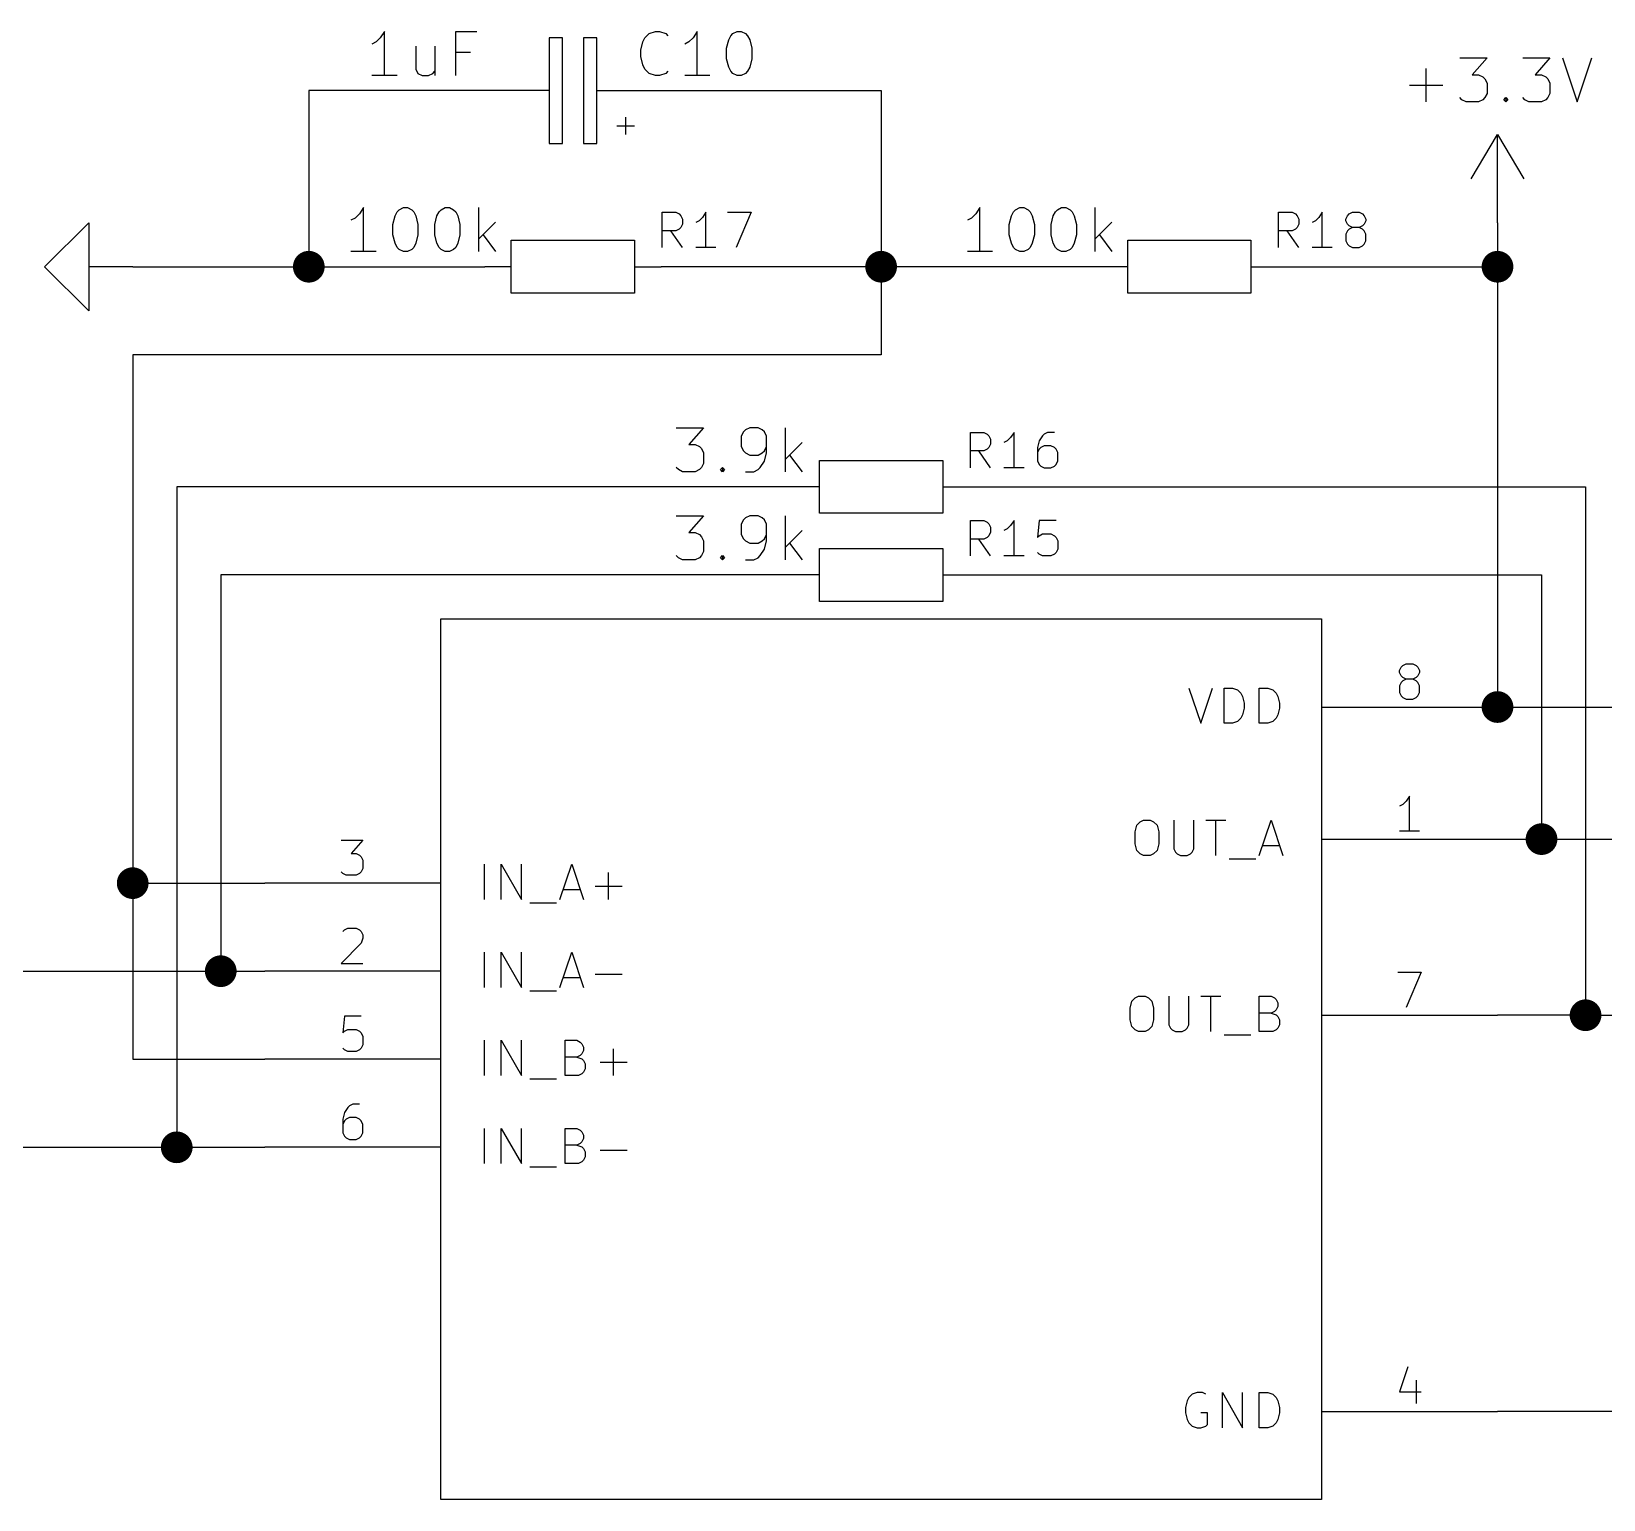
# Model space of a CAD drawing. Header units: inches. Extents: x 0.4 to 16.1, y -11.3 to -0.4.
# Drawn here: x 5.235 to 7.02, y -10.15 to -8.483 of the extents above; entities that cross this region are included whole.
import ezdxf

# ---------------------------------------------------------------- set-up
doc = ezdxf.new("R2010")
doc.units = ezdxf.units.IN
doc.header["$MEASUREMENT"] = 0
for name, color, linetype in [('GREENSIXTYFIVE', 129, 'CONTINUOUS'), ('LIGHTGREEN', 92, 'CONTINUOUS'), ('LIGHTRED', 12, 'CONTINUOUS'), ('RED', 14, 'CONTINUOUS'), ('WHITE', 250, 'CONTINUOUS')]:
    doc.layers.add(name, color=color, linetype=linetype)

msp = doc.modelspace()

# ---------------------------------------------------------------- linework, layer by layer
at = {"layer": 'GREENSIXTYFIVE', "linetype": 'CONTINUOUS'}
for p, q in [((5.6264, -8.4947), (5.6217, -8.4971)), ((5.6312, -8.4899), (5.6264, -8.4947)), ((5.636, -8.4828), (5.6312, -8.4899)), ((5.636, -8.5328), (5.636, -8.4828)), ((5.7169, -8.5328), (5.7169, -8.4828)), ((5.7169, -8.4828), (5.7407, -8.4828)), ((5.9269, -8.5042), (5.9293, -8.4947)), ((5.9293, -8.4947), (5.9317, -8.4899)), ((5.9317, -8.4899), (5.9364, -8.4852)), ((5.9364, -8.4852), (5.9436, -8.4828)), ((5.9436, -8.4828), (5.9483, -8.4828)), ((5.9483, -8.4828), (5.9555, -8.4852)), ((5.9555, -8.4852), (5.9579, -8.4876)), ((5.9817, -8.4947), (5.9769, -8.4971)), ((5.9864, -8.4899), (5.9817, -8.4947)), ((5.9912, -8.4828), (5.9864, -8.4899)), ((5.9912, -8.5328), (5.9912, -8.4828)), ((6.0245, -8.5018), (6.0269, -8.4923)), ((6.0269, -8.4923), (6.0293, -8.4876)), ((6.0293, -8.4876), (6.0317, -8.4852)), ((6.0317, -8.4852), (6.0364, -8.4828)), ((6.0364, -8.4828), (6.0412, -8.4828)), ((6.0412, -8.4828), (6.0459, -8.4852)), ((6.0459, -8.4852), (6.0483, -8.4876)), ((6.0483, -8.4876), (6.0507, -8.4923)), ((6.0507, -8.4923), (6.0531, -8.5018)), ((5.6717, -8.4995), (5.6717, -8.5257)), ((5.6931, -8.4995), (5.6931, -8.5328)), ((5.7336, -8.5066), (5.7169, -8.5066)), ((5.9269, -8.5114), (5.9269, -8.5042)), ((5.9293, -8.5209), (5.9269, -8.5114)), ((6.0245, -8.5138), (6.0245, -8.5018)), ((6.0269, -8.5233), (6.0245, -8.5138)), ((6.0531, -8.5138), (6.0507, -8.5233)), ((6.0531, -8.5018), (6.0531, -8.5138)), ((6.8571, -8.5128), (6.8881, -8.5128)), ((6.8881, -8.5128), (6.8714, -8.5319)), ((6.9286, -8.5128), (6.9595, -8.5128)), ((6.9595, -8.5128), (6.9429, -8.5319)), ((6.9738, -8.5128), (6.9905, -8.5628)), ((6.9905, -8.5628), (7.0071, -8.5128)), ((5.6502, -8.5328), (5.6217, -8.5328)), ((5.6717, -8.5257), (5.674, -8.5304)), ((5.674, -8.5304), (5.6788, -8.5328)), ((5.6788, -8.5328), (5.686, -8.5328)), ((5.686, -8.5328), (5.6907, -8.5304)), ((5.6907, -8.5304), (5.6931, -8.528)), ((5.9317, -8.5257), (5.9293, -8.5209)), ((5.9364, -8.5304), (5.9317, -8.5257)), ((5.9436, -8.5328), (5.9364, -8.5304)), ((5.9483, -8.5328), (5.9436, -8.5328)), ((5.9555, -8.5304), (5.9483, -8.5328)), ((5.9579, -8.528), (5.9555, -8.5304)), ((6.0055, -8.5328), (5.9769, -8.5328)), ((6.0293, -8.528), (6.0269, -8.5233)), ((6.0317, -8.5304), (6.0293, -8.528)), ((6.0364, -8.5328), (6.0317, -8.5304)), ((6.0412, -8.5328), (6.0364, -8.5328)), ((6.0459, -8.5304), (6.0412, -8.5328)), ((6.0483, -8.528), (6.0459, -8.5304)), ((6.0507, -8.5233), (6.0483, -8.528)), ((6.819, -8.5628), (6.819, -8.5247)), ((6.8714, -8.5319), (6.8786, -8.5319)), ((6.8786, -8.5319), (6.8833, -8.5342)), ((6.8833, -8.5342), (6.8857, -8.5366)), ((6.9429, -8.5319), (6.95, -8.5319)), ((6.95, -8.5319), (6.9548, -8.5342)), ((6.9548, -8.5342), (6.9571, -8.5366)), ((6.8, -8.5438), (6.8381, -8.5438)), ((6.8857, -8.5366), (6.8881, -8.5414)), ((6.8881, -8.5414), (6.8881, -8.5533)), ((6.9571, -8.5366), (6.9595, -8.5414)), ((6.9595, -8.5414), (6.9595, -8.5533)), ((6.8595, -8.5604), (6.8571, -8.558)), ((6.8643, -8.5628), (6.8595, -8.5604)), ((6.8786, -8.5628), (6.8643, -8.5628)), ((6.8833, -8.5604), (6.8786, -8.5628)), ((6.8857, -8.558), (6.8833, -8.5604)), ((6.8881, -8.5533), (6.8857, -8.558)), ((6.9071, -8.5604), (6.9095, -8.558)), ((6.9095, -8.5628), (6.9071, -8.5604)), ((6.9095, -8.558), (6.9119, -8.5604)), ((6.9095, -8.558), (6.9095, -8.5628)), ((6.9119, -8.5604), (6.9095, -8.5628)), ((6.931, -8.5604), (6.9286, -8.558)), ((6.9357, -8.5628), (6.931, -8.5604)), ((6.95, -8.5628), (6.9357, -8.5628)), ((6.9548, -8.5604), (6.95, -8.5628)), ((6.9571, -8.558), (6.9548, -8.5604)), ((6.9595, -8.5533), (6.9571, -8.558)), ((5.6026, -8.6947), (5.5979, -8.6971)), ((5.6074, -8.6899), (5.6026, -8.6947)), ((5.6121, -8.6828), (5.6074, -8.6899)), ((5.6121, -8.7328), (5.6121, -8.6828)), ((5.6455, -8.7019), (5.6479, -8.6923)), ((5.6479, -8.6923), (5.6502, -8.6876)), ((5.6502, -8.6876), (5.6526, -8.6852)), ((5.6526, -8.6852), (5.6574, -8.6828)), ((5.6574, -8.6828), (5.6621, -8.6828)), ((5.6621, -8.6828), (5.6669, -8.6852)), ((5.6669, -8.6852), (5.6693, -8.6876)), ((5.6693, -8.6876), (5.6717, -8.6923)), ((5.6717, -8.6923), (5.674, -8.7019)), ((5.6931, -8.7019), (5.6955, -8.6923)), ((5.6955, -8.6923), (5.6979, -8.6876)), ((5.6979, -8.6876), (5.7002, -8.6852)), ((5.7002, -8.6852), (5.705, -8.6828)), ((5.705, -8.6828), (5.7098, -8.6828)), ((5.7098, -8.6828), (5.7145, -8.6852)), ((5.7145, -8.6852), (5.7169, -8.6876)), ((5.7169, -8.6876), (5.7193, -8.6923)), ((5.7193, -8.6923), (5.7217, -8.7019)), ((5.7431, -8.7328), (5.7431, -8.6828)), ((5.9514, -8.7282), (5.9514, -8.6882)), ((5.9514, -8.6882), (5.9667, -8.6882)), ((5.9667, -8.6882), (5.9705, -8.6901)), ((5.9705, -8.6901), (5.9724, -8.6921)), ((5.9724, -8.6921), (5.9743, -8.6959)), ((5.9971, -8.694), (5.9933, -8.6978)), ((6.001, -8.6882), (5.9971, -8.694)), ((6.001, -8.7282), (6.001, -8.6882)), ((6.0257, -8.6882), (6.0524, -8.6882)), ((6.0524, -8.6882), (6.0352, -8.7282)), ((6.3026, -8.6947), (6.2979, -8.6971)), ((6.3074, -8.6899), (6.3026, -8.6947)), ((6.3121, -8.6828), (6.3074, -8.6899)), ((6.3121, -8.7328), (6.3121, -8.6828)), ((6.3455, -8.7019), (6.3479, -8.6923)), ((6.3479, -8.6923), (6.3502, -8.6876)), ((6.3502, -8.6876), (6.3526, -8.6852)), ((6.3526, -8.6852), (6.3574, -8.6828)), ((6.3574, -8.6828), (6.3621, -8.6828)), ((6.3621, -8.6828), (6.3669, -8.6852)), ((6.3669, -8.6852), (6.3693, -8.6876)), ((6.3693, -8.6876), (6.3717, -8.6923)), ((6.3717, -8.6923), (6.374, -8.7019)), ((6.3931, -8.7019), (6.3955, -8.6923)), ((6.3955, -8.6923), (6.3979, -8.6876)), ((6.3979, -8.6876), (6.4002, -8.6852)), ((6.4002, -8.6852), (6.405, -8.6828)), ((6.405, -8.6828), (6.4098, -8.6828)), ((6.4098, -8.6828), (6.4145, -8.6852)), ((6.4145, -8.6852), (6.4169, -8.6876)), ((6.4169, -8.6876), (6.4193, -8.6923)), ((6.4193, -8.6923), (6.4217, -8.7019)), ((6.4431, -8.7328), (6.4431, -8.6828)), ((6.6514, -8.7282), (6.6514, -8.6882)), ((6.6514, -8.6882), (6.6667, -8.6882)), ((6.6667, -8.6882), (6.6705, -8.6901)), ((6.6705, -8.6901), (6.6724, -8.6921)), ((6.6724, -8.6921), (6.6743, -8.6959)), ((6.6971, -8.694), (6.6933, -8.6978)), ((6.701, -8.6882), (6.6971, -8.694)), ((6.701, -8.7282), (6.701, -8.6882)), ((6.7276, -8.6959), (6.7295, -8.6921)), ((6.7295, -8.6921), (6.7314, -8.6901)), ((6.7314, -8.6901), (6.7352, -8.6882)), ((6.7352, -8.6882), (6.7429, -8.6882)), ((6.7429, -8.6882), (6.7467, -8.6901)), ((6.7467, -8.6901), (6.7486, -8.6921)), ((6.7486, -8.6921), (6.7505, -8.6959)), ((5.6455, -8.7138), (5.6455, -8.7019)), ((5.674, -8.7019), (5.674, -8.7138)), ((5.6931, -8.7138), (5.6931, -8.7019)), ((5.7217, -8.7019), (5.7217, -8.7138)), ((5.7621, -8.6995), (5.7431, -8.7185)), ((5.9667, -8.7092), (5.9514, -8.7092)), ((5.9743, -8.7282), (5.961, -8.7092)), ((5.9705, -8.7073), (5.9667, -8.7092)), ((5.9724, -8.7054), (5.9705, -8.7073)), ((5.9743, -8.7016), (5.9724, -8.7054)), ((5.9743, -8.6959), (5.9743, -8.7016)), ((5.9933, -8.6978), (5.9895, -8.6997)), ((6.3455, -8.7138), (6.3455, -8.7019)), ((6.374, -8.7019), (6.374, -8.7138)), ((6.3931, -8.7138), (6.3931, -8.7019)), ((6.4217, -8.7019), (6.4217, -8.7138)), ((6.4621, -8.6995), (6.4431, -8.7185)), ((6.6667, -8.7092), (6.6514, -8.7092)), ((6.6743, -8.7282), (6.661, -8.7092)), ((6.6705, -8.7073), (6.6667, -8.7092)), ((6.6724, -8.7054), (6.6705, -8.7073)), ((6.6743, -8.7016), (6.6724, -8.7054)), ((6.6743, -8.6959), (6.6743, -8.7016)), ((6.6933, -8.6978), (6.6895, -8.6997)), ((6.7276, -8.6978), (6.7276, -8.6959)), ((6.7295, -8.7016), (6.7276, -8.6978)), ((6.7295, -8.7092), (6.7276, -8.713)), ((6.7276, -8.713), (6.7276, -8.7206)), ((6.7314, -8.7035), (6.7295, -8.7016)), ((6.7314, -8.7073), (6.7295, -8.7092)), ((6.7352, -8.7054), (6.7314, -8.7035)), ((6.7352, -8.7054), (6.7314, -8.7073)), ((6.7429, -8.7054), (6.7352, -8.7054)), ((6.7467, -8.7035), (6.7429, -8.7054)), ((6.7467, -8.7073), (6.7429, -8.7054)), ((6.7486, -8.7016), (6.7467, -8.7035)), ((6.7486, -8.7092), (6.7467, -8.7073)), ((6.7505, -8.6978), (6.7486, -8.7016)), ((6.7505, -8.713), (6.7486, -8.7092)), ((6.7505, -8.6959), (6.7505, -8.6978)), ((6.7505, -8.7206), (6.7505, -8.713)), ((5.6479, -8.7233), (5.6455, -8.7138)), ((5.6502, -8.728), (5.6479, -8.7233)), ((5.6526, -8.7304), (5.6502, -8.728)), ((5.6574, -8.7328), (5.6526, -8.7304)), ((5.6669, -8.7304), (5.6621, -8.7328)), ((5.6693, -8.728), (5.6669, -8.7304)), ((5.6717, -8.7233), (5.6693, -8.728)), ((5.674, -8.7138), (5.6717, -8.7233)), ((5.6955, -8.7233), (5.6931, -8.7138)), ((5.6979, -8.728), (5.6955, -8.7233)), ((5.7002, -8.7304), (5.6979, -8.728)), ((5.705, -8.7328), (5.7002, -8.7304)), ((5.7145, -8.7304), (5.7098, -8.7328)), ((5.7169, -8.728), (5.7145, -8.7304)), ((5.7193, -8.7233), (5.7169, -8.728)), ((5.7217, -8.7138), (5.7193, -8.7233)), ((5.7479, -8.7138), (5.7621, -8.7328)), ((6.0124, -8.7282), (5.9895, -8.7282)), ((6.3479, -8.7233), (6.3455, -8.7138)), ((6.3502, -8.728), (6.3479, -8.7233)), ((6.3526, -8.7304), (6.3502, -8.728)), ((6.3574, -8.7328), (6.3526, -8.7304)), ((6.3669, -8.7304), (6.3621, -8.7328)), ((6.3693, -8.728), (6.3669, -8.7304)), ((6.3717, -8.7233), (6.3693, -8.728)), ((6.374, -8.7138), (6.3717, -8.7233)), ((6.3955, -8.7233), (6.3931, -8.7138)), ((6.3979, -8.728), (6.3955, -8.7233)), ((6.4002, -8.7304), (6.3979, -8.728)), ((6.405, -8.7328), (6.4002, -8.7304)), ((6.4145, -8.7304), (6.4098, -8.7328)), ((6.4169, -8.728), (6.4145, -8.7304)), ((6.4193, -8.7233), (6.4169, -8.728)), ((6.4217, -8.7138), (6.4193, -8.7233)), ((6.4479, -8.7138), (6.4621, -8.7328)), ((6.7124, -8.7282), (6.6895, -8.7282)), ((6.7276, -8.7206), (6.7295, -8.7244)), ((6.7295, -8.7244), (6.7314, -8.7263)), ((6.7314, -8.7263), (6.7352, -8.7282)), ((6.7352, -8.7282), (6.7429, -8.7282)), ((6.7429, -8.7282), (6.7467, -8.7263)), ((6.7467, -8.7263), (6.7486, -8.7244)), ((6.7486, -8.7244), (6.7505, -8.7206)), ((5.6264, -8.7328), (5.5979, -8.7328)), ((5.6621, -8.7328), (5.6574, -8.7328)), ((5.7098, -8.7328), (5.705, -8.7328)), ((6.3264, -8.7328), (6.2979, -8.7328)), ((6.3621, -8.7328), (6.3574, -8.7328)), ((6.4098, -8.7328), (6.405, -8.7328)), ((5.9674, -8.9328), (5.9983, -8.9328)), ((5.9674, -8.9328), (5.9983, -8.9328)), ((5.9983, -8.9328), (5.9817, -8.9519)), ((5.9983, -8.9328), (5.9817, -8.9519)), ((6.0436, -8.9376), (6.0412, -8.9423)), ((6.0436, -8.9376), (6.0412, -8.9423)), ((6.0412, -8.9423), (6.0412, -8.9542)), ((6.0412, -8.9423), (6.0412, -8.9542)), ((6.046, -8.9352), (6.0436, -8.9376)), ((6.046, -8.9352), (6.0436, -8.9376)), ((6.0507, -8.9328), (6.046, -8.9352)), ((6.0507, -8.9328), (6.046, -8.9352)), ((6.0602, -8.9328), (6.0507, -8.9328)), ((6.0602, -8.9328), (6.0507, -8.9328)), ((6.065, -8.9352), (6.0602, -8.9328)), ((6.065, -8.9352), (6.0602, -8.9328)), ((6.0674, -8.9376), (6.065, -8.9352)), ((6.0674, -8.9376), (6.065, -8.9352)), ((6.0698, -8.9423), (6.0674, -8.9376)), ((6.0698, -8.9423), (6.0674, -8.9376)), ((6.0698, -8.9614), (6.0698, -8.9423)), ((6.0698, -8.9614), (6.0698, -8.9423)), ((6.0912, -8.9828), (6.0912, -8.9328)), ((6.0912, -8.9828), (6.0912, -8.9328)), ((6.3014, -8.9782), (6.3014, -8.9382)), ((6.3014, -8.9382), (6.3167, -8.9382)), ((6.3014, -8.9782), (6.3014, -8.9382)), ((6.3014, -8.9382), (6.3167, -8.9382)), ((6.3167, -8.9382), (6.3205, -8.9401)), ((6.3167, -8.9382), (6.3205, -8.9401)), ((6.3205, -8.9401), (6.3224, -8.9421)), ((6.3205, -8.9401), (6.3224, -8.9421)), ((6.3224, -8.9421), (6.3243, -8.9459)), ((6.3224, -8.9421), (6.3243, -8.9459)), ((6.3471, -8.944), (6.3433, -8.9478)), ((6.3471, -8.944), (6.3433, -8.9478)), ((6.351, -8.9382), (6.3471, -8.944)), ((6.351, -8.9382), (6.3471, -8.944)), ((6.351, -8.9782), (6.351, -8.9382)), ((6.351, -8.9782), (6.351, -8.9382)), ((6.3833, -8.9421), (6.3795, -8.9478)), ((6.3833, -8.9421), (6.3795, -8.9478)), ((6.3852, -8.9401), (6.3833, -8.9421)), ((6.3852, -8.9401), (6.3833, -8.9421)), ((6.389, -8.9382), (6.3852, -8.9401)), ((6.389, -8.9382), (6.3852, -8.9401)), ((6.3967, -8.9382), (6.389, -8.9382)), ((6.3967, -8.9382), (6.389, -8.9382)), ((5.9817, -8.9519), (5.9888, -8.9519)), ((5.9817, -8.9519), (5.9888, -8.9519)), ((5.9888, -8.9519), (5.9936, -8.9542)), ((5.9888, -8.9519), (5.9936, -8.9542)), ((5.9936, -8.9542), (5.996, -8.9566)), ((5.9936, -8.9542), (5.996, -8.9566)), ((5.996, -8.9566), (5.9983, -8.9614)), ((5.996, -8.9566), (5.9983, -8.9614)), ((5.9983, -8.9614), (5.9983, -8.9733)), ((5.9983, -8.9614), (5.9983, -8.9733)), ((6.0412, -8.9542), (6.0436, -8.959)), ((6.0412, -8.9542), (6.0436, -8.959)), ((6.0436, -8.959), (6.046, -8.9614)), ((6.0436, -8.959), (6.046, -8.9614)), ((6.046, -8.9614), (6.0507, -8.9638)), ((6.046, -8.9614), (6.0507, -8.9638)), ((6.0602, -8.9638), (6.065, -8.9614)), ((6.0602, -8.9638), (6.065, -8.9614)), ((6.065, -8.9614), (6.0674, -8.959)), ((6.065, -8.9614), (6.0674, -8.959)), ((6.0674, -8.959), (6.0698, -8.9542)), ((6.0674, -8.959), (6.0698, -8.9542)), ((6.0674, -8.9709), (6.0698, -8.9614)), ((6.0674, -8.9709), (6.0698, -8.9614)), ((6.1102, -8.9495), (6.0912, -8.9685)), ((6.1102, -8.9495), (6.0912, -8.9685)), ((6.3167, -8.9592), (6.3014, -8.9592)), ((6.3167, -8.9592), (6.3014, -8.9592)), ((6.3243, -8.9782), (6.311, -8.9592)), ((6.3243, -8.9782), (6.311, -8.9592)), ((6.3205, -8.9573), (6.3167, -8.9592)), ((6.3205, -8.9573), (6.3167, -8.9592)), ((6.3224, -8.9554), (6.3205, -8.9573)), ((6.3224, -8.9554), (6.3205, -8.9573)), ((6.3243, -8.9516), (6.3224, -8.9554)), ((6.3243, -8.9516), (6.3224, -8.9554)), ((6.3243, -8.9459), (6.3243, -8.9516)), ((6.3243, -8.9459), (6.3243, -8.9516)), ((6.3433, -8.9478), (6.3395, -8.9497)), ((6.3433, -8.9478), (6.3395, -8.9497)), ((6.3795, -8.9478), (6.3776, -8.9554)), ((6.3795, -8.9478), (6.3776, -8.9554)), ((6.3776, -8.9554), (6.3776, -8.9706)), ((6.3776, -8.9554), (6.3776, -8.9706)), ((6.3795, -8.9573), (6.3776, -8.9611)), ((6.3795, -8.9573), (6.3776, -8.9611)), ((6.3814, -8.9554), (6.3795, -8.9573)), ((6.3814, -8.9554), (6.3795, -8.9573)), ((6.3852, -8.9535), (6.3814, -8.9554)), ((6.3852, -8.9535), (6.3814, -8.9554)), ((6.3929, -8.9535), (6.3852, -8.9535)), ((6.3929, -8.9535), (6.3852, -8.9535)), ((6.3967, -8.9554), (6.3929, -8.9535)), ((6.3967, -8.9554), (6.3929, -8.9535)), ((6.3986, -8.9573), (6.3967, -8.9554)), ((6.3986, -8.9573), (6.3967, -8.9554)), ((6.4005, -8.9611), (6.3986, -8.9573)), ((6.4005, -8.9611), (6.3986, -8.9573)), ((6.4005, -8.9706), (6.4005, -8.9611)), ((6.4005, -8.9706), (6.4005, -8.9611)), ((5.9698, -8.9804), (5.9674, -8.978)), ((5.9698, -8.9804), (5.9674, -8.978)), ((5.9745, -8.9828), (5.9698, -8.9804)), ((5.9745, -8.9828), (5.9698, -8.9804)), ((5.9936, -8.9804), (5.9888, -8.9828)), ((5.9936, -8.9804), (5.9888, -8.9828)), ((5.996, -8.978), (5.9936, -8.9804)), ((5.996, -8.978), (5.9936, -8.9804)), ((5.9983, -8.9733), (5.996, -8.978)), ((5.9983, -8.9733), (5.996, -8.978)), ((6.0174, -8.9804), (6.0198, -8.978)), ((6.0174, -8.9804), (6.0198, -8.978)), ((6.0198, -8.9828), (6.0174, -8.9804)), ((6.0198, -8.9828), (6.0174, -8.9804)), ((6.0198, -8.978), (6.0221, -8.9804)), ((6.0198, -8.978), (6.0198, -8.9828)), ((6.0198, -8.978), (6.0221, -8.9804)), ((6.0198, -8.978), (6.0198, -8.9828)), ((6.0221, -8.9804), (6.0198, -8.9828)), ((6.0221, -8.9804), (6.0198, -8.9828)), ((6.0507, -8.9638), (6.0602, -8.9638)), ((6.0507, -8.9638), (6.0602, -8.9638)), ((6.0555, -8.9828), (6.0602, -8.9804)), ((6.0555, -8.9828), (6.0602, -8.9804)), ((6.0602, -8.9804), (6.0626, -8.978)), ((6.0602, -8.9804), (6.0626, -8.978)), ((6.0626, -8.978), (6.0674, -8.9709)), ((6.0626, -8.978), (6.0674, -8.9709)), ((6.096, -8.9638), (6.1102, -8.9828)), ((6.096, -8.9638), (6.1102, -8.9828)), ((6.3624, -8.9782), (6.3395, -8.9782)), ((6.3624, -8.9782), (6.3395, -8.9782)), ((6.3776, -8.9706), (6.3795, -8.9744)), ((6.3776, -8.9706), (6.3795, -8.9744)), ((6.3795, -8.9744), (6.3814, -8.9763)), ((6.3795, -8.9744), (6.3814, -8.9763)), ((6.3814, -8.9763), (6.3852, -8.9782)), ((6.3814, -8.9763), (6.3852, -8.9782)), ((6.3852, -8.9782), (6.3929, -8.9782)), ((6.3852, -8.9782), (6.3929, -8.9782)), ((6.3929, -8.9782), (6.3967, -8.9763)), ((6.3929, -8.9782), (6.3967, -8.9763)), ((6.3967, -8.9763), (6.3986, -8.9744)), ((6.3967, -8.9763), (6.3986, -8.9744)), ((6.3986, -8.9744), (6.4005, -8.9706)), ((6.3986, -8.9744), (6.4005, -8.9706)), ((5.9888, -8.9828), (5.9745, -8.9828)), ((5.9888, -8.9828), (5.9745, -8.9828)), ((6.046, -8.9828), (6.0555, -8.9828)), ((6.046, -8.9828), (6.0555, -8.9828)), ((5.9674, -9.0328), (5.9983, -9.0328)), ((5.9674, -9.0328), (5.9983, -9.0328)), ((5.9983, -9.0328), (5.9817, -9.0519)), ((5.9983, -9.0328), (5.9817, -9.0519)), ((6.0507, -9.0328), (6.046, -9.0352)), ((6.0507, -9.0328), (6.046, -9.0352)), ((6.0602, -9.0328), (6.0507, -9.0328)), ((6.0602, -9.0328), (6.0507, -9.0328)), ((6.065, -9.0352), (6.0602, -9.0328)), ((6.065, -9.0352), (6.0602, -9.0328)), ((6.0912, -9.0828), (6.0912, -9.0328)), ((6.0912, -9.0828), (6.0912, -9.0328)), ((5.9817, -9.0519), (5.9888, -9.0519)), ((5.9817, -9.0519), (5.9888, -9.0519)), ((5.9888, -9.0519), (5.9936, -9.0542)), ((5.9888, -9.0519), (5.9936, -9.0542)), ((6.0436, -9.0376), (6.0412, -9.0423)), ((6.0436, -9.0376), (6.0412, -9.0423)), ((6.0412, -9.0423), (6.0412, -9.0542)), ((6.0412, -9.0423), (6.0412, -9.0542)), ((6.046, -9.0352), (6.0436, -9.0376)), ((6.046, -9.0352), (6.0436, -9.0376)), ((6.0674, -9.0376), (6.065, -9.0352)), ((6.0674, -9.0376), (6.065, -9.0352)), ((6.0698, -9.0423), (6.0674, -9.0376)), ((6.0698, -9.0423), (6.0674, -9.0376)), ((6.0698, -9.0614), (6.0698, -9.0423)), ((6.0698, -9.0614), (6.0698, -9.0423)), ((6.1102, -9.0495), (6.0912, -9.0685)), ((6.1102, -9.0495), (6.0912, -9.0685)), ((6.3014, -9.0782), (6.3014, -9.0382)), ((6.3014, -9.0382), (6.3167, -9.0382)), ((6.3014, -9.0782), (6.3014, -9.0382)), ((6.3014, -9.0382), (6.3167, -9.0382)), ((6.3167, -9.0382), (6.3205, -9.0401)), ((6.3167, -9.0382), (6.3205, -9.0401)), ((6.3205, -9.0401), (6.3224, -9.0421)), ((6.3205, -9.0401), (6.3224, -9.0421)), ((6.3224, -9.0421), (6.3243, -9.0459)), ((6.3224, -9.0421), (6.3243, -9.0459)), ((6.3243, -9.0516), (6.3224, -9.0554)), ((6.3243, -9.0516), (6.3224, -9.0554)), ((6.3243, -9.0459), (6.3243, -9.0516)), ((6.3243, -9.0459), (6.3243, -9.0516)), ((6.3433, -9.0478), (6.3395, -9.0497)), ((6.3433, -9.0478), (6.3395, -9.0497)), ((6.3471, -9.044), (6.3433, -9.0478)), ((6.3471, -9.044), (6.3433, -9.0478)), ((6.351, -9.0382), (6.3471, -9.044)), ((6.351, -9.0382), (6.3471, -9.044)), ((6.351, -9.0782), (6.351, -9.0382)), ((6.351, -9.0782), (6.351, -9.0382)), ((6.3795, -9.0382), (6.3776, -9.0573)), ((6.3795, -9.0382), (6.3776, -9.0573)), ((6.3986, -9.0382), (6.3795, -9.0382)), ((6.3986, -9.0382), (6.3795, -9.0382)), ((5.9936, -9.0542), (5.996, -9.0566)), ((5.9936, -9.0542), (5.996, -9.0566)), ((5.996, -9.0566), (5.9983, -9.0614)), ((5.996, -9.0566), (5.9983, -9.0614)), ((5.9983, -9.0614), (5.9983, -9.0733)), ((5.9983, -9.0614), (5.9983, -9.0733)), ((6.0412, -9.0542), (6.0436, -9.059)), ((6.0412, -9.0542), (6.0436, -9.059)), ((6.0436, -9.059), (6.046, -9.0614)), ((6.0436, -9.059), (6.046, -9.0614)), ((6.046, -9.0614), (6.0507, -9.0638)), ((6.046, -9.0614), (6.0507, -9.0638)), ((6.0507, -9.0638), (6.0602, -9.0638)), ((6.0507, -9.0638), (6.0602, -9.0638)), ((6.0602, -9.0638), (6.065, -9.0614)), ((6.0602, -9.0638), (6.065, -9.0614)), ((6.065, -9.0614), (6.0674, -9.059)), ((6.065, -9.0614), (6.0674, -9.059)), ((6.0674, -9.059), (6.0698, -9.0542)), ((6.0674, -9.059), (6.0698, -9.0542)), ((6.0674, -9.0709), (6.0698, -9.0614)), ((6.0674, -9.0709), (6.0698, -9.0614)), ((6.096, -9.0638), (6.1102, -9.0828)), ((6.096, -9.0638), (6.1102, -9.0828)), ((6.3167, -9.0592), (6.3014, -9.0592)), ((6.3167, -9.0592), (6.3014, -9.0592)), ((6.3243, -9.0782), (6.311, -9.0592)), ((6.3243, -9.0782), (6.311, -9.0592)), ((6.3205, -9.0573), (6.3167, -9.0592)), ((6.3205, -9.0573), (6.3167, -9.0592)), ((6.3224, -9.0554), (6.3205, -9.0573)), ((6.3224, -9.0554), (6.3205, -9.0573)), ((6.3776, -9.0573), (6.3795, -9.0554)), ((6.3776, -9.0573), (6.3795, -9.0554)), ((6.3795, -9.0554), (6.3833, -9.0535)), ((6.3795, -9.0554), (6.3833, -9.0535)), ((6.3833, -9.0535), (6.3929, -9.0535)), ((6.3833, -9.0535), (6.3929, -9.0535)), ((6.3929, -9.0535), (6.3967, -9.0554)), ((6.3929, -9.0535), (6.3967, -9.0554)), ((6.3967, -9.0554), (6.3986, -9.0573)), ((6.3967, -9.0554), (6.3986, -9.0573)), ((6.3986, -9.0573), (6.4005, -9.0611)), ((6.3986, -9.0573), (6.4005, -9.0611)), ((6.4005, -9.0611), (6.4005, -9.0706)), ((6.4005, -9.0611), (6.4005, -9.0706)), ((5.9698, -9.0804), (5.9674, -9.078)), ((5.9698, -9.0804), (5.9674, -9.078)), ((5.9745, -9.0828), (5.9698, -9.0804)), ((5.9745, -9.0828), (5.9698, -9.0804)), ((5.9888, -9.0828), (5.9745, -9.0828)), ((5.9888, -9.0828), (5.9745, -9.0828)), ((5.9936, -9.0804), (5.9888, -9.0828)), ((5.9936, -9.0804), (5.9888, -9.0828)), ((5.996, -9.078), (5.9936, -9.0804)), ((5.996, -9.078), (5.9936, -9.0804)), ((5.9983, -9.0733), (5.996, -9.078)), ((5.9983, -9.0733), (5.996, -9.078)), ((6.0174, -9.0804), (6.0198, -9.078)), ((6.0174, -9.0804), (6.0198, -9.078)), ((6.0198, -9.0828), (6.0174, -9.0804)), ((6.0198, -9.0828), (6.0174, -9.0804)), ((6.0198, -9.078), (6.0221, -9.0804)), ((6.0198, -9.078), (6.0198, -9.0828)), ((6.0198, -9.078), (6.0221, -9.0804)), ((6.0198, -9.078), (6.0198, -9.0828)), ((6.0221, -9.0804), (6.0198, -9.0828)), ((6.0221, -9.0804), (6.0198, -9.0828)), ((6.046, -9.0828), (6.0555, -9.0828)), ((6.046, -9.0828), (6.0555, -9.0828)), ((6.0555, -9.0828), (6.0602, -9.0804)), ((6.0555, -9.0828), (6.0602, -9.0804)), ((6.0602, -9.0804), (6.0626, -9.078)), ((6.0602, -9.0804), (6.0626, -9.078)), ((6.0626, -9.078), (6.0674, -9.0709)), ((6.0626, -9.078), (6.0674, -9.0709)), ((6.3624, -9.0782), (6.3395, -9.0782)), ((6.3624, -9.0782), (6.3395, -9.0782)), ((6.3795, -9.0763), (6.3776, -9.0744)), ((6.3795, -9.0763), (6.3776, -9.0744)), ((6.3833, -9.0782), (6.3795, -9.0763)), ((6.3833, -9.0782), (6.3795, -9.0763)), ((6.3929, -9.0782), (6.3833, -9.0782)), ((6.3929, -9.0782), (6.3833, -9.0782)), ((6.3967, -9.0763), (6.3929, -9.0782)), ((6.3967, -9.0763), (6.3929, -9.0782)), ((6.3986, -9.0744), (6.3967, -9.0763)), ((6.3986, -9.0744), (6.3967, -9.0763)), ((6.4005, -9.0706), (6.3986, -9.0744)), ((6.4005, -9.0706), (6.3986, -9.0744)), ((6.5495, -9.2285), (6.5629, -9.2685)), ((6.5629, -9.2685), (6.5762, -9.2285)), ((6.5895, -9.2685), (6.5895, -9.2285)), ((6.5895, -9.2285), (6.599, -9.2285)), ((6.599, -9.2285), (6.6048, -9.2304)), ((6.6048, -9.2304), (6.6086, -9.2342)), ((6.6295, -9.2685), (6.6295, -9.2285)), ((6.6295, -9.2285), (6.639, -9.2285)), ((6.639, -9.2285), (6.6448, -9.2304)), ((6.6448, -9.2304), (6.6486, -9.2342)), ((6.6086, -9.2342), (6.6105, -9.238)), ((6.6105, -9.238), (6.6124, -9.2456)), ((6.6124, -9.2456), (6.6124, -9.2514)), ((6.6486, -9.2342), (6.6505, -9.238)), ((6.6505, -9.238), (6.6524, -9.2456)), ((6.6524, -9.2456), (6.6524, -9.2514)), ((6.6086, -9.2628), (6.6048, -9.2666)), ((6.6105, -9.259), (6.6086, -9.2628)), ((6.6124, -9.2514), (6.6105, -9.259)), ((6.6486, -9.2628), (6.6448, -9.2666)), ((6.6505, -9.259), (6.6486, -9.2628)), ((6.6524, -9.2514), (6.6505, -9.259)), ((6.599, -9.2685), (6.5895, -9.2685)), ((6.6048, -9.2666), (6.599, -9.2685)), ((6.639, -9.2685), (6.6295, -9.2685)), ((6.6448, -9.2666), (6.639, -9.2685)), ((6.4886, -9.3918), (6.4905, -9.3842)), ((6.4905, -9.3842), (6.4943, -9.3804)), ((6.4943, -9.3804), (6.4981, -9.3785)), ((6.4981, -9.3785), (6.5057, -9.3785)), ((6.5057, -9.3785), (6.5095, -9.3804)), ((6.5095, -9.3804), (6.5133, -9.3842)), ((6.5133, -9.3842), (6.5152, -9.3918)), ((6.5324, -9.3785), (6.5324, -9.4109)), ((6.5552, -9.4109), (6.5552, -9.3785)), ((6.5686, -9.3785), (6.5914, -9.3785)), ((6.58, -9.4185), (6.58, -9.3785)), ((6.6295, -9.4185), (6.6429, -9.3785)), ((6.6429, -9.3785), (6.6562, -9.4185)), ((6.4886, -9.4052), (6.4886, -9.3918)), ((6.4905, -9.4128), (6.4886, -9.4052)), ((6.5152, -9.4052), (6.5133, -9.4128)), ((6.5152, -9.3918), (6.5152, -9.4052)), ((6.6333, -9.4071), (6.6524, -9.4071)), ((6.4943, -9.4166), (6.4905, -9.4128)), ((6.4981, -9.4185), (6.4943, -9.4166)), ((6.5057, -9.4185), (6.4981, -9.4185)), ((6.5095, -9.4166), (6.5057, -9.4185)), ((6.5133, -9.4128), (6.5095, -9.4166)), ((6.5324, -9.4109), (6.5343, -9.4147)), ((6.5343, -9.4147), (6.5362, -9.4166)), ((6.5362, -9.4166), (6.54, -9.4185)), ((6.54, -9.4185), (6.5476, -9.4185)), ((6.5476, -9.4185), (6.5514, -9.4166)), ((6.5514, -9.4166), (6.5533, -9.4147)), ((6.5533, -9.4147), (6.5552, -9.4109)), ((6.5952, -9.4223), (6.6257, -9.4223)), ((5.7495, -9.4685), (5.7495, -9.4285)), ((5.7686, -9.4685), (5.7686, -9.4285)), ((5.7686, -9.4285), (5.7914, -9.4685)), ((5.7914, -9.4685), (5.7914, -9.4285)), ((5.8352, -9.4685), (5.8486, -9.4285)), ((5.8486, -9.4285), (5.8619, -9.4685)), ((5.8905, -9.4685), (5.8905, -9.438)), ((5.839, -9.4571), (5.8581, -9.4571)), ((5.8752, -9.4533), (5.9057, -9.4533)), ((5.801, -9.4723), (5.8314, -9.4723)), ((5.7495, -9.5685), (5.7495, -9.5285)), ((5.7686, -9.5685), (5.7686, -9.5285)), ((5.7686, -9.5285), (5.7914, -9.5685)), ((5.7914, -9.5685), (5.7914, -9.5285)), ((5.8352, -9.5685), (5.8486, -9.5285)), ((5.8486, -9.5285), (5.8619, -9.5685)), ((5.839, -9.5571), (5.8581, -9.5571)), ((5.8752, -9.5533), (5.9057, -9.5533)), ((5.801, -9.5723), (5.8314, -9.5723)), ((6.4829, -9.5918), (6.4848, -9.5842)), ((6.4848, -9.5842), (6.4886, -9.5804)), ((6.4886, -9.5804), (6.4924, -9.5785)), ((6.4924, -9.5785), (6.5, -9.5785)), ((6.5, -9.5785), (6.5038, -9.5804)), ((6.5038, -9.5804), (6.5076, -9.5842)), ((6.5076, -9.5842), (6.5095, -9.5918)), ((6.5267, -9.5785), (6.5267, -9.6109)), ((6.5495, -9.6109), (6.5495, -9.5785)), ((6.5629, -9.5785), (6.5857, -9.5785)), ((6.5743, -9.6185), (6.5743, -9.5785)), ((6.6295, -9.6185), (6.6295, -9.5785)), ((6.6295, -9.5785), (6.6429, -9.5785)), ((6.6429, -9.5785), (6.6467, -9.5804)), ((6.6467, -9.5804), (6.6486, -9.5823)), ((6.6486, -9.5823), (6.6505, -9.5861)), ((6.6505, -9.5861), (6.6505, -9.5899)), ((6.4829, -9.6052), (6.4829, -9.5918)), ((6.4848, -9.6128), (6.4829, -9.6052)), ((6.5095, -9.6052), (6.5076, -9.6128)), ((6.5095, -9.5918), (6.5095, -9.6052)), ((6.6429, -9.5976), (6.6295, -9.5976)), ((6.6467, -9.5956), (6.6429, -9.5976)), ((6.6429, -9.5976), (6.6486, -9.5995)), ((6.6486, -9.5937), (6.6467, -9.5956)), ((6.6505, -9.5899), (6.6486, -9.5937)), ((6.6486, -9.5995), (6.6505, -9.6014)), ((6.6505, -9.6014), (6.6524, -9.6052)), ((6.6524, -9.6052), (6.6524, -9.6109)), ((6.4886, -9.6166), (6.4848, -9.6128)), ((6.4924, -9.6185), (6.4886, -9.6166)), ((6.5, -9.6185), (6.4924, -9.6185)), ((6.5038, -9.6166), (6.5, -9.6185)), ((6.5076, -9.6128), (6.5038, -9.6166)), ((6.5267, -9.6109), (6.5286, -9.6147)), ((6.5286, -9.6147), (6.5305, -9.6166)), ((6.5305, -9.6166), (6.5343, -9.6185)), ((6.5343, -9.6185), (6.5419, -9.6185)), ((6.5419, -9.6185), (6.5457, -9.6166)), ((6.5457, -9.6166), (6.5476, -9.6147)), ((6.5476, -9.6147), (6.5495, -9.6109)), ((6.5895, -9.6223), (6.62, -9.6223)), ((6.6448, -9.6185), (6.6295, -9.6185)), ((6.6486, -9.6166), (6.6448, -9.6185)), ((6.6505, -9.6147), (6.6486, -9.6166)), ((6.6524, -9.6109), (6.6505, -9.6147)), ((5.7495, -9.6685), (5.7495, -9.6285)), ((5.7686, -9.6685), (5.7686, -9.6285)), ((5.7686, -9.6285), (5.7914, -9.6685)), ((5.7914, -9.6685), (5.7914, -9.6285)), ((5.841, -9.6685), (5.841, -9.6285)), ((5.841, -9.6285), (5.8543, -9.6285)), ((5.8543, -9.6285), (5.8581, -9.6304)), ((5.8581, -9.6304), (5.86, -9.6323)), ((5.86, -9.6323), (5.8619, -9.6361)), ((5.8619, -9.6399), (5.86, -9.6437)), ((5.8619, -9.6361), (5.8619, -9.6399)), ((5.8962, -9.6685), (5.8962, -9.638)), ((5.8543, -9.6476), (5.841, -9.6476)), ((5.8581, -9.6456), (5.8543, -9.6476)), ((5.8543, -9.6476), (5.86, -9.6495)), ((5.86, -9.6437), (5.8581, -9.6456)), ((5.86, -9.6495), (5.8619, -9.6514)), ((5.8619, -9.6514), (5.8638, -9.6552)), ((5.8638, -9.6552), (5.8638, -9.6609)), ((5.881, -9.6533), (5.9114, -9.6533)), ((5.801, -9.6723), (5.8314, -9.6723)), ((5.8562, -9.6685), (5.841, -9.6685)), ((5.86, -9.6666), (5.8562, -9.6685)), ((5.8619, -9.6647), (5.86, -9.6666)), ((5.8638, -9.6609), (5.8619, -9.6647)), ((5.7495, -9.7685), (5.7495, -9.7285)), ((5.7686, -9.7685), (5.7686, -9.7285)), ((5.7686, -9.7285), (5.7914, -9.7685)), ((5.7914, -9.7685), (5.7914, -9.7285)), ((5.841, -9.7685), (5.841, -9.7285)), ((5.841, -9.7285), (5.8543, -9.7285)), ((5.8543, -9.7285), (5.8581, -9.7304)), ((5.8581, -9.7304), (5.86, -9.7323)), ((5.8543, -9.7476), (5.841, -9.7476)), ((5.8581, -9.7456), (5.8543, -9.7476)), ((5.8543, -9.7476), (5.86, -9.7495)), ((5.86, -9.7437), (5.8581, -9.7456)), ((5.86, -9.7323), (5.8619, -9.7361)), ((5.8619, -9.7399), (5.86, -9.7437)), ((5.8619, -9.7361), (5.8619, -9.7399)), ((5.86, -9.7495), (5.8619, -9.7514)), ((5.8619, -9.7647), (5.86, -9.7666)), ((5.8619, -9.7514), (5.8638, -9.7552)), ((5.8638, -9.7609), (5.8619, -9.7647)), ((5.8638, -9.7552), (5.8638, -9.7609)), ((5.881, -9.7533), (5.9114, -9.7533)), ((5.801, -9.7723), (5.8314, -9.7723)), ((5.8562, -9.7685), (5.841, -9.7685)), ((5.86, -9.7666), (5.8562, -9.7685)), ((6.5495, -10.0342), (6.5476, -10.038)), ((6.5533, -10.0304), (6.5495, -10.0342)), ((6.559, -10.0285), (6.5533, -10.0304)), ((6.5648, -10.0285), (6.559, -10.0285)), ((6.5686, -10.0304), (6.5648, -10.0285)), ((6.5876, -10.0685), (6.5876, -10.0285)), ((6.5876, -10.0285), (6.6105, -10.0685)), ((6.6105, -10.0685), (6.6105, -10.0285)), ((6.6295, -10.0685), (6.6295, -10.0285)), ((6.6295, -10.0285), (6.639, -10.0285)), ((6.639, -10.0285), (6.6448, -10.0304)), ((6.6448, -10.0304), (6.6486, -10.0342)), ((6.6486, -10.0342), (6.6505, -10.038)), ((6.5476, -10.038), (6.5457, -10.0456)), ((6.5457, -10.0456), (6.5457, -10.0514)), ((6.5457, -10.0514), (6.5476, -10.059)), ((6.5705, -10.0514), (6.5629, -10.0514)), ((6.5705, -10.0647), (6.5705, -10.0514)), ((6.6505, -10.038), (6.6524, -10.0456)), ((6.6524, -10.0514), (6.6505, -10.059)), ((6.6524, -10.0456), (6.6524, -10.0514)), ((6.5476, -10.059), (6.5495, -10.0628)), ((6.5495, -10.0628), (6.5533, -10.0666)), ((6.5533, -10.0666), (6.559, -10.0685)), ((6.559, -10.0685), (6.5629, -10.0685)), ((6.5629, -10.0685), (6.5686, -10.0666)), ((6.5686, -10.0666), (6.5705, -10.0647)), ((6.639, -10.0685), (6.6295, -10.0685)), ((6.6448, -10.0666), (6.639, -10.0685)), ((6.6486, -10.0628), (6.6448, -10.0666)), ((6.6505, -10.059), (6.6486, -10.0628))]:
    msp.add_line(p, q, dxfattribs=at)
at = {"layer": 'LIGHTGREEN', "linetype": 'CONTINUOUS'}
for p, q in [((5.55, -8.55), (5.55, -8.75)), ((5.75, -8.55), (5.55, -8.55)), ((5.95, -8.55), (6.2, -8.55)), ((6.2, -8.55), (6.2, -8.75)), ((6.9, -8.7), (6.9, -8.75)), ((5.35, -8.75), (5.55, -8.75)), ((5.55, -8.75), (5.75, -8.75)), ((6.2, -8.75), (5.95, -8.75)), ((6.2, -8.75), (6.2, -8.85)), ((6.45, -8.75), (6.2, -8.75)), ((6.65, -8.75), (6.9, -8.75)), ((6.9, -8.75), (6.9, -9.25)), ((6.2, -8.85), (5.35, -8.85)), ((5.35, -8.85), (5.35, -9.45)), ((6.1, -9), (5.4, -9)), ((5.4, -9), (5.4, -9.75)), ((6.3, -9), (7, -9)), ((7, -9), (7, -9.6)), ((6.1, -9.1), (5.45, -9.1)), ((5.45, -9.1), (5.45, -9.55)), ((6.3, -9.1), (6.95, -9.1)), ((6.95, -9.1), (6.95, -9.4)), ((6.9, -9.25), (7.15, -9.25)), ((6.9, -9.4), (6.95, -9.4)), ((6.95, -9.4), (7.35, -9.4)), ((5.35, -9.45), (5.35, -9.65)), ((5.35, -9.45), (5.5, -9.45)), ((5.25, -9.55), (5.45, -9.55)), ((5.45, -9.55), (5.5, -9.55)), ((7, -9.6), (6.9, -9.6)), ((7, -9.6), (7.35, -9.6)), ((5.35, -9.65), (5.5, -9.65)), ((5.25, -9.75), (5.4, -9.75)), ((5.4, -9.75), (5.5, -9.75)), ((7.55, -10.05), (6.9, -10.05))]:
    msp.add_line(p, q, dxfattribs=at)
at = {"layer": 'LIGHTGREEN', "const_width": 0.018}
for points in [[(5.541, -8.75, 1), (5.559, -8.75, 1)], [(6.191, -8.75, 1), (6.209, -8.75, 1)], [(6.891, -8.75, 1), (6.909, -8.75, 1)], [(6.891, -9.25, 1), (6.909, -9.25, 1)], [(6.941, -9.4, 1), (6.959, -9.4, 1)], [(5.341, -9.45, 1), (5.359, -9.45, 1)], [(5.441, -9.55, 1), (5.459, -9.55, 1)], [(6.991, -9.6, 1), (7.009, -9.6, 1)], [(5.391, -9.75, 1), (5.409, -9.75, 1)]]:
    msp.add_lwpolyline(points, format="xyb", close=True, dxfattribs=at)
at = {"layer": 'LIGHTRED', "linetype": 'CONTINUOUS'}
for p, q in [((6.7886, -9.2087), (6.7905, -9.2049)), ((6.7886, -9.2106), (6.7886, -9.2087)), ((6.7905, -9.2144), (6.7886, -9.2106)), ((6.7905, -9.2049), (6.7924, -9.203)), ((6.7924, -9.203), (6.7962, -9.2011)), ((6.7962, -9.2011), (6.8038, -9.2011)), ((6.8038, -9.2011), (6.8076, -9.203)), ((6.8076, -9.203), (6.8095, -9.2049)), ((6.8095, -9.2049), (6.8114, -9.2087)), ((6.8114, -9.2106), (6.8095, -9.2144)), ((6.8114, -9.2087), (6.8114, -9.2106)), ((6.7905, -9.2221), (6.7886, -9.2259)), ((6.7886, -9.2259), (6.7886, -9.2335)), ((6.7924, -9.2163), (6.7905, -9.2144)), ((6.7924, -9.2201), (6.7905, -9.2221)), ((6.7962, -9.2182), (6.7924, -9.2163)), ((6.7962, -9.2182), (6.7924, -9.2201)), ((6.8038, -9.2182), (6.7962, -9.2182)), ((6.8076, -9.2163), (6.8038, -9.2182)), ((6.8076, -9.2201), (6.8038, -9.2182)), ((6.8095, -9.2144), (6.8076, -9.2163)), ((6.8095, -9.2221), (6.8076, -9.2201)), ((6.8114, -9.2259), (6.8095, -9.2221)), ((6.8114, -9.2335), (6.8114, -9.2259)), ((6.7886, -9.2335), (6.7905, -9.2373)), ((6.7905, -9.2373), (6.7924, -9.2392)), ((6.7924, -9.2392), (6.7962, -9.2411)), ((6.7962, -9.2411), (6.8038, -9.2411)), ((6.8038, -9.2411), (6.8076, -9.2392)), ((6.8076, -9.2392), (6.8095, -9.2373)), ((6.8095, -9.2373), (6.8114, -9.2335)), ((6.8, -9.3511), (6.7962, -9.3568)), ((6.8, -9.3911), (6.8, -9.3511)), ((6.7924, -9.3606), (6.7886, -9.3625)), ((6.7962, -9.3568), (6.7924, -9.3606)), ((6.8114, -9.3911), (6.7886, -9.3911)), ((5.5867, -9.4011), (5.6114, -9.4011)), ((5.6114, -9.4011), (5.5981, -9.4163)), ((5.5981, -9.4163), (5.6038, -9.4163)), ((5.6038, -9.4163), (5.6076, -9.4182)), ((5.6076, -9.4182), (5.6095, -9.4201)), ((5.6095, -9.4201), (5.6114, -9.424)), ((5.6114, -9.424), (5.6114, -9.4335)), ((5.5886, -9.4392), (5.5867, -9.4373)), ((5.5924, -9.4411), (5.5886, -9.4392)), ((5.6038, -9.4411), (5.5924, -9.4411)), ((5.6076, -9.4392), (5.6038, -9.4411)), ((5.6095, -9.4373), (5.6076, -9.4392)), ((5.6114, -9.4335), (5.6095, -9.4373)), ((5.5886, -9.5049), (5.5905, -9.503)), ((5.5905, -9.503), (5.5943, -9.5011)), ((5.5943, -9.5011), (5.6038, -9.5011)), ((5.6038, -9.5011), (5.6076, -9.503)), ((5.6076, -9.503), (5.6095, -9.5049)), ((5.6095, -9.5049), (5.6114, -9.5087)), ((5.6114, -9.5125), (5.6095, -9.5182)), ((5.6114, -9.5087), (5.6114, -9.5125)), ((5.6095, -9.5182), (5.5867, -9.5411)), ((5.5867, -9.5411), (5.6114, -9.5411)), ((6.7867, -9.5511), (6.8133, -9.5511)), ((6.8133, -9.5511), (6.7962, -9.5911)), ((5.5905, -9.6011), (5.5886, -9.6201)), ((5.6095, -9.6011), (5.5905, -9.6011)), ((5.5886, -9.6201), (5.5905, -9.6182)), ((5.5905, -9.6182), (5.5943, -9.6163)), ((5.5943, -9.6163), (5.6038, -9.6163)), ((5.6038, -9.6163), (5.6076, -9.6182)), ((5.6076, -9.6182), (5.6095, -9.6201)), ((5.6095, -9.6201), (5.6114, -9.624)), ((5.5905, -9.6392), (5.5886, -9.6373)), ((5.5943, -9.6411), (5.5905, -9.6392)), ((5.6038, -9.6411), (5.5943, -9.6411)), ((5.6076, -9.6392), (5.6038, -9.6411)), ((5.6095, -9.6373), (5.6076, -9.6392)), ((5.6114, -9.6335), (5.6095, -9.6373)), ((5.6114, -9.624), (5.6114, -9.6335)), ((5.5905, -9.7106), (5.5886, -9.7182)), ((5.5943, -9.7049), (5.5905, -9.7106)), ((5.5962, -9.703), (5.5943, -9.7049)), ((5.6, -9.7011), (5.5962, -9.703)), ((5.6076, -9.7011), (5.6, -9.7011)), ((5.5886, -9.7182), (5.5886, -9.7335)), ((5.5905, -9.7201), (5.5886, -9.724)), ((5.5924, -9.7182), (5.5905, -9.7201)), ((5.5962, -9.7163), (5.5924, -9.7182)), ((5.6038, -9.7163), (5.5962, -9.7163)), ((5.6076, -9.7182), (5.6038, -9.7163)), ((5.6095, -9.7201), (5.6076, -9.7182)), ((5.6114, -9.724), (5.6095, -9.7201)), ((5.6114, -9.7335), (5.6114, -9.724)), ((5.5886, -9.7335), (5.5905, -9.7373)), ((5.5905, -9.7373), (5.5924, -9.7392)), ((5.5924, -9.7392), (5.5962, -9.7411)), ((5.5962, -9.7411), (5.6038, -9.7411)), ((5.6038, -9.7411), (5.6076, -9.7392)), ((5.6076, -9.7392), (5.6095, -9.7373)), ((5.6095, -9.7373), (5.6114, -9.7335)), ((6.7981, -9.9992), (6.7886, -10.0278)), ((6.8076, -10.0144), (6.8076, -10.0411)), ((6.7886, -10.0278), (6.8133, -10.0278))]:
    msp.add_line(p, q, dxfattribs=at)
at = {"layer": 'RED', "linetype": 'CONTINUOUS'}
for p, q in [((5.838, -8.49), (5.823, -8.49)), ((5.823, -8.49), (5.823, -8.61)), ((5.838, -8.61), (5.838, -8.49)), ((5.877, -8.49), (5.862, -8.49)), ((5.862, -8.49), (5.862, -8.61)), ((5.877, -8.61), (5.877, -8.49)), ((5.823, -8.55), (5.75, -8.55)), ((5.877, -8.55), (5.95, -8.55)), ((5.91, -8.6), (5.91, -8.58)), ((5.9, -8.59), (5.92, -8.59)), ((6.87, -8.65), (6.9, -8.6)), ((6.9, -8.6), (6.93, -8.65)), ((6.9, -8.7), (6.9, -8.6)), ((5.823, -8.61), (5.838, -8.61)), ((5.862, -8.61), (5.877, -8.61)), ((5.25, -8.75), (5.3, -8.7)), ((5.3, -8.7), (5.3, -8.75)), ((5.78, -8.78), (5.78, -8.72)), ((5.78, -8.72), (5.92, -8.72)), ((5.92, -8.72), (5.92, -8.78)), ((6.48, -8.78), (6.48, -8.72)), ((6.48, -8.72), (6.62, -8.72)), ((6.62, -8.72), (6.62, -8.78)), ((5.3, -8.8), (5.25, -8.75)), ((5.35, -8.75), (5.3, -8.75)), ((5.3, -8.75), (5.3, -8.8)), ((5.78, -8.75), (5.75, -8.75)), ((5.92, -8.75), (5.95, -8.75)), ((6.48, -8.75), (6.45, -8.75)), ((6.62, -8.75), (6.65, -8.75)), ((5.92, -8.78), (5.78, -8.78)), ((6.62, -8.78), (6.48, -8.78)), ((6.13, -9.03), (6.13, -8.97)), ((6.13, -8.97), (6.27, -8.97)), ((6.27, -8.97), (6.27, -9.03)), ((6.13, -9), (6.1, -9)), ((6.13, -9), (6.1, -9)), ((6.27, -9), (6.3, -9)), ((6.27, -9), (6.3, -9)), ((6.27, -9.03), (6.13, -9.03)), ((6.13, -9.13), (6.13, -9.07)), ((6.13, -9.07), (6.27, -9.07)), ((6.27, -9.07), (6.27, -9.13)), ((6.13, -9.1), (6.1, -9.1)), ((6.13, -9.1), (6.1, -9.1)), ((6.27, -9.1), (6.3, -9.1)), ((6.27, -9.1), (6.3, -9.1)), ((6.27, -9.13), (6.13, -9.13)), ((5.7, -10.15), (5.7, -9.15)), ((5.7, -9.15), (6.7, -9.15)), ((6.7, -9.15), (6.7, -10.15)), ((6.7, -9.25), (6.9, -9.25)), ((6.7, -9.4), (6.9, -9.4)), ((5.7, -9.45), (5.5, -9.45)), ((5.22, -9.55), (5.25, -9.55)), ((5.7, -9.55), (5.5, -9.55)), ((6.7, -9.6), (6.9, -9.6)), ((5.7, -9.65), (5.5, -9.65)), ((5.22, -9.75), (5.25, -9.75)), ((5.7, -9.75), (5.5, -9.75)), ((6.7, -10.05), (6.9, -10.05)), ((6.7, -10.15), (5.7, -10.15))]:
    msp.add_line(p, q, dxfattribs=at)
at = {"layer": 'WHITE', "linetype": 'CONTINUOUS'}
for p, q in [((5.7, -10.15), (5.7, -9.15)), ((5.7, -9.15), (6.7, -9.15)), ((6.7, -9.15), (6.7, -10.15)), ((6.7, -10.15), (5.7, -10.15))]:
    msp.add_line(p, q, dxfattribs=at)

doc.saveas('drawing.dxf')
